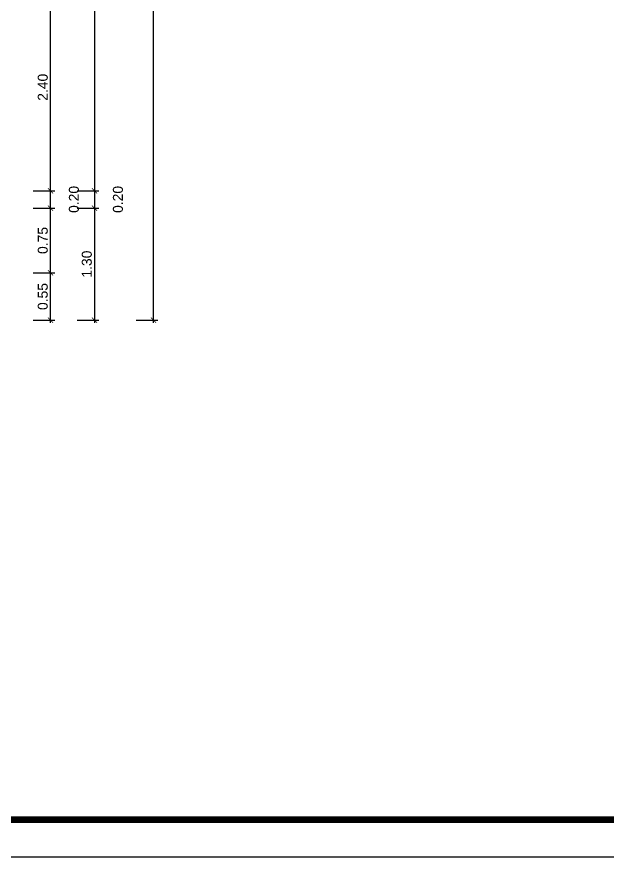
# Model space of a CAD drawing. Header units: feet. Extents: x -417 to 46, y -646 to -218.
# Drawn here: x -88.19 to -81.35, y -317.72 to -307.99 of the extents above; entities that cross this region are included whole.
import ezdxf

# ---------------------------------------------------------------- set-up
doc = ezdxf.new("R2010")
doc.units = ezdxf.units.FT
doc.header["$MEASUREMENT"] = 0
doc.layers.add('DIM', color=10, linetype='Continuous')
doc.layers.add('MARCO', color=7, linetype='Continuous')
doc.layers.add('DIM-COTAS', color=1, linetype='Continuous', lineweight=5)
doc.styles.get("Standard").update_dxf_attribs({"font": 'arial.ttf', "height": 0.115})
doc.dimstyles.new('KEILY', dxfattribs={"dimtxt": 0.115, "dimasz": 0.06, "dimexe": 0.05, "dimexo": 0.2, "dimgap": 0.03, "dimtad": 1, "dimzin": 1, "dimdsep": 46, "dimtxsty": 'Standard', "dimblk": 'ARCHTICK', "dimcen": 2.5, "dimdle": 0.03, "dimclrd": 256, "dimclre": 256, "dimclrt": 7, "dimadec": 0, "dimazin": 0, "dimtfac": 1, "dimtmove": 2, "dimatfit": 3, "dimfxl": 0.2, "dimfxlon": 1, "dimtolj": 1, "dimtzin": 1, "dimarcsym": 0})

# ---------------------------------------------------------------- blocks, each defined once
blk = doc.blocks.new('_ArchTick')
at = {"layer": 'DIM-COTAS', "color": 0, "const_width": 0.15}
blk.add_lwpolyline([(-0.5, -0.5), (0.5, 0.5)], dxfattribs=at)
blk = doc.blocks.new('*D479')
at = {"layer": 'Defpoints', "color": 0, "transparency": 16777216}
for p in [(-92.6906, -310.957), (-87.7974, -310.957), (-95.8906, -311.5036)]:
    blk.add_point(p, dxfattribs=at)
at = {"layer": 'DIM', "lineweight": -2, "transparency": 16777216}
for p, q in [((-87.9974, -310.957), (-87.7474, -310.957)), ((-87.7974, -311.5336), (-87.7974, -310.927)), ((-87.9974, -311.5036), (-87.7474, -311.5036))]:
    blk.add_line(p, q, dxfattribs=at)
at = {"layer": 'DIM', "lineweight": -2, "transparency": 16777216, "xscale": 0.06, "yscale": 0.06, "zscale": 0.06}
for p, rotation in [((-87.7974, -310.957), 90), ((-87.7974, -311.5036), 270)]:
    blk.add_blockref('_ArchTick', p, dxfattribs=dict(at, rotation=rotation))
at = {"layer": 'DIM', "color": 7, "transparency": 16777216, "insert": (-87.8862, -311.2303), "char_height": 0.115, "attachment_point": 5, "rotation": 90}
blk.add_mtext('\\A1;0.55', dxfattribs=at)
blk = doc.blocks.new('*D480')
at = {"layer": 'Defpoints', "color": 0, "transparency": 16777216}
for p in [(-88.8406, -310.207), (-87.7974, -310.207), (-92.6906, -310.957)]:
    blk.add_point(p, dxfattribs=at)
at = {"layer": 'DIM', "lineweight": -2, "transparency": 16777216}
for p, q in [((-87.7974, -310.987), (-87.7974, -310.177)), ((-87.9974, -310.207), (-87.7474, -310.207)), ((-87.9974, -310.957), (-87.7474, -310.957))]:
    blk.add_line(p, q, dxfattribs=at)
at = {"layer": 'DIM', "lineweight": -2, "transparency": 16777216, "xscale": 0.06, "yscale": 0.06, "zscale": 0.06}
for p, rotation in [((-87.7974, -310.207), 90), ((-87.7974, -310.957), 270)]:
    blk.add_blockref('_ArchTick', p, dxfattribs=dict(at, rotation=rotation))
at = {"layer": 'DIM', "color": 7, "transparency": 16777216, "insert": (-87.8862, -310.582), "char_height": 0.115, "attachment_point": 5, "rotation": 90}
blk.add_mtext('\\A1;0.75', dxfattribs=at)
blk = doc.blocks.new('*D481')
at = {"layer": 'Defpoints', "color": 0, "transparency": 16777216}
for p in [(-89.0406, -310.007), (-87.7974, -310.007), (-88.8406, -310.207)]:
    blk.add_point(p, dxfattribs=at)
at = {"layer": 'DIM', "lineweight": -2, "transparency": 16777216}
for p, q in [((-87.7974, -310.237), (-87.7974, -309.977)), ((-87.9974, -310.007), (-87.7474, -310.007)), ((-87.9974, -310.207), (-87.7474, -310.207))]:
    blk.add_line(p, q, dxfattribs=at)
at = {"layer": 'DIM', "lineweight": -2, "transparency": 16777216, "xscale": 0.06, "yscale": 0.06, "zscale": 0.06}
for p, rotation in [((-87.7974, -310.007), 90), ((-87.7974, -310.207), 270)]:
    blk.add_blockref('_ArchTick', p, dxfattribs=dict(at, rotation=rotation))
at = {"layer": 'DIM', "color": 7, "transparency": 16777216, "insert": (-87.5263, -310.107), "char_height": 0.115, "attachment_point": 5, "rotation": 90}
blk.add_mtext('\\A1;0.20', dxfattribs=at)
blk = doc.blocks.new('*D482')
at = {"layer": 'Defpoints', "color": 0, "transparency": 16777216}
for p in [(-88.8406, -307.6117), (-87.7974, -307.6117), (-89.0406, -310.007)]:
    blk.add_point(p, dxfattribs=at)
at = {"layer": 'DIM', "lineweight": -2, "transparency": 16777216}
for p, q in [((-87.9974, -307.6117), (-87.7474, -307.6117)), ((-87.7974, -310.037), (-87.7974, -307.5817)), ((-87.9974, -310.007), (-87.7474, -310.007))]:
    blk.add_line(p, q, dxfattribs=at)
at = {"layer": 'DIM', "lineweight": -2, "transparency": 16777216, "xscale": 0.06, "yscale": 0.06, "zscale": 0.06}
for p, rotation in [((-87.7974, -307.6117), 90), ((-87.7974, -310.007), 270)]:
    blk.add_blockref('_ArchTick', p, dxfattribs=dict(at, rotation=rotation))
at = {"layer": 'DIM', "color": 7, "transparency": 16777216, "insert": (-87.8862, -308.8093), "char_height": 0.115, "attachment_point": 5, "rotation": 90}
blk.add_mtext('\\A1;2.40', dxfattribs=at)
blk = doc.blocks.new('*D494')
at = {"layer": 'Defpoints', "color": 0, "transparency": 16777216}
for p in [(-87.7474, -305.507), (-87.7474, -310.007), (-87.2882, -310.007)]:
    blk.add_point(p, dxfattribs=at)
at = {"layer": 'DIM', "lineweight": -2, "transparency": 16777216}
for p, q in [((-87.4882, -305.507), (-87.2382, -305.507)), ((-87.2882, -305.477), (-87.2882, -310.037)), ((-87.4882, -310.007), (-87.2382, -310.007))]:
    blk.add_line(p, q, dxfattribs=at)
at = {"layer": 'DIM', "lineweight": -2, "transparency": 16777216, "xscale": 0.06, "yscale": 0.06, "zscale": 0.06}
for p, rotation in [((-87.2882, -305.507), 90), ((-87.2882, -310.007), 270)]:
    blk.add_blockref('_ArchTick', p, dxfattribs=dict(at, rotation=rotation))
at = {"layer": 'DIM', "color": 7, "transparency": 16777216, "insert": (-87.3769, -307.757), "char_height": 0.115, "attachment_point": 5, "rotation": 90}
blk.add_mtext('\\A1;4.50', dxfattribs=at)
blk = doc.blocks.new('*D495')
at = {"layer": 'Defpoints', "color": 0, "transparency": 16777216}
for p in [(-87.7474, -310.007), (-87.7474, -310.207), (-87.2882, -310.207)]:
    blk.add_point(p, dxfattribs=at)
at = {"layer": 'DIM', "lineweight": -2, "transparency": 16777216}
for p, q in [((-87.2882, -309.977), (-87.2882, -310.237)), ((-87.4882, -310.007), (-87.2382, -310.007)), ((-87.4882, -310.207), (-87.2382, -310.207))]:
    blk.add_line(p, q, dxfattribs=at)
at = {"layer": 'DIM', "lineweight": -2, "transparency": 16777216, "xscale": 0.06, "yscale": 0.06, "zscale": 0.06}
for p, rotation in [((-87.2882, -310.007), 90), ((-87.2882, -310.207), 270)]:
    blk.add_blockref('_ArchTick', p, dxfattribs=dict(at, rotation=rotation))
at = {"layer": 'DIM', "color": 7, "transparency": 16777216, "insert": (-87.017, -310.107), "char_height": 0.115, "attachment_point": 5, "rotation": 90}
blk.add_mtext('\\A1;0.20', dxfattribs=at)
blk = doc.blocks.new('*D496')
at = {"layer": 'Defpoints', "color": 0, "transparency": 16777216}
for p in [(-87.7474, -310.207), (-87.7474, -311.5036), (-87.2882, -311.5036)]:
    blk.add_point(p, dxfattribs=at)
at = {"layer": 'DIM', "lineweight": -2, "transparency": 16777216}
for p, q in [((-87.2882, -310.177), (-87.2882, -311.5336)), ((-87.4882, -310.207), (-87.2382, -310.207)), ((-87.4882, -311.5036), (-87.2382, -311.5036))]:
    blk.add_line(p, q, dxfattribs=at)
at = {"layer": 'DIM', "lineweight": -2, "transparency": 16777216, "xscale": 0.06, "yscale": 0.06, "zscale": 0.06}
for p, rotation in [((-87.2882, -310.207), 90), ((-87.2882, -311.5036), 270)]:
    blk.add_blockref('_ArchTick', p, dxfattribs=dict(at, rotation=rotation))
at = {"layer": 'DIM', "color": 7, "transparency": 16777216, "insert": (-87.3769, -310.8553), "char_height": 0.115, "attachment_point": 5, "rotation": 90}
blk.add_mtext('\\A1;1.30', dxfattribs=at)
blk = doc.blocks.new('*D497')
at = {"layer": 'Defpoints', "color": 0, "transparency": 16777216}
for p in [(-87.1356, -299.057), (-86.6066, -299.057), (-87.1356, -311.5036)]:
    blk.add_point(p, dxfattribs=at)
at = {"layer": 'DIM', "lineweight": -2, "transparency": 16777216}
for p, q in [((-86.8066, -299.057), (-86.5566, -299.057)), ((-86.6066, -311.5336), (-86.6066, -299.027)), ((-86.8066, -311.5036), (-86.5566, -311.5036))]:
    blk.add_line(p, q, dxfattribs=at)
at = {"layer": 'DIM', "lineweight": -2, "transparency": 16777216, "xscale": 0.06, "yscale": 0.06, "zscale": 0.06}
for p, rotation in [((-86.6066, -299.057), 90), ((-86.6066, -311.5036), 270)]:
    blk.add_blockref('_ArchTick', p, dxfattribs=dict(at, rotation=rotation))
at = {"layer": 'DIM', "color": 7, "transparency": 16777216, "insert": (-86.6954, -305.2803), "char_height": 0.115, "attachment_point": 5, "rotation": 90}
blk.add_mtext('\\A1;12.45', dxfattribs=at)

msp = doc.modelspace()

# ---------------------------------------------------------------- linework, layer by layer
at = {"layer": 'MARCO'}
msp.add_lwpolyline([(-112.2526, -275.7176), (-47.7526, -275.7176), (-47.7526, -317.7176), (-112.2526, -317.7176)], close=True, dxfattribs=at)
at = {"layer": 'MARCO', "const_width": 0.075}
msp.add_lwpolyline([(-54.925, -276.1516), (-111.8185, -276.1516), (-111.8185, -317.2836), (-54.925, -317.2836)], close=True, dxfattribs=at)

# ---------------------------------------------------------------- dimensions: what is measured, and where the dimension line sits
at = {"layer": 'DIM'}
for base, p1, p2, picture, middle in [((-86.6066, -299.057), (-87.1356, -311.5036), (-87.1356, -299.057), '*D497', (-86.6954, -305.2803)), ((-87.2882, -310.007), (-87.7474, -305.507), (-87.7474, -310.007), '*D494', (-87.3769, -307.757)), ((-87.7974, -307.6117), (-89.0406, -310.007), (-88.8406, -307.6117), '*D482', (-87.8862, -308.8093)), ((-87.7974, -310.007), (-88.8406, -310.207), (-89.0406, -310.007), '*D481', (-87.5263, -310.107)), ((-87.2882, -310.207), (-87.7474, -310.007), (-87.7474, -310.207), '*D495', (-87.017, -310.107)), ((-87.7974, -310.207), (-92.6906, -310.957), (-88.8406, -310.207), '*D480', (-87.8862, -310.582)), ((-87.2882, -311.5036), (-87.7474, -310.207), (-87.7474, -311.5036), '*D496', (-87.3769, -310.8553)), ((-87.7974, -310.957), (-95.8906, -311.5036), (-92.6906, -310.957), '*D479', (-87.8862, -311.2303))]:
    dim = msp.add_linear_dim(base=base, p1=p1, p2=p2, angle=90, dimstyle='KEILY', dxfattribs=at)
    dim.commit()
    dim.dimension.update_dxf_attribs({"geometry": picture, "text_midpoint": middle})

doc.saveas('drawing.dxf')
